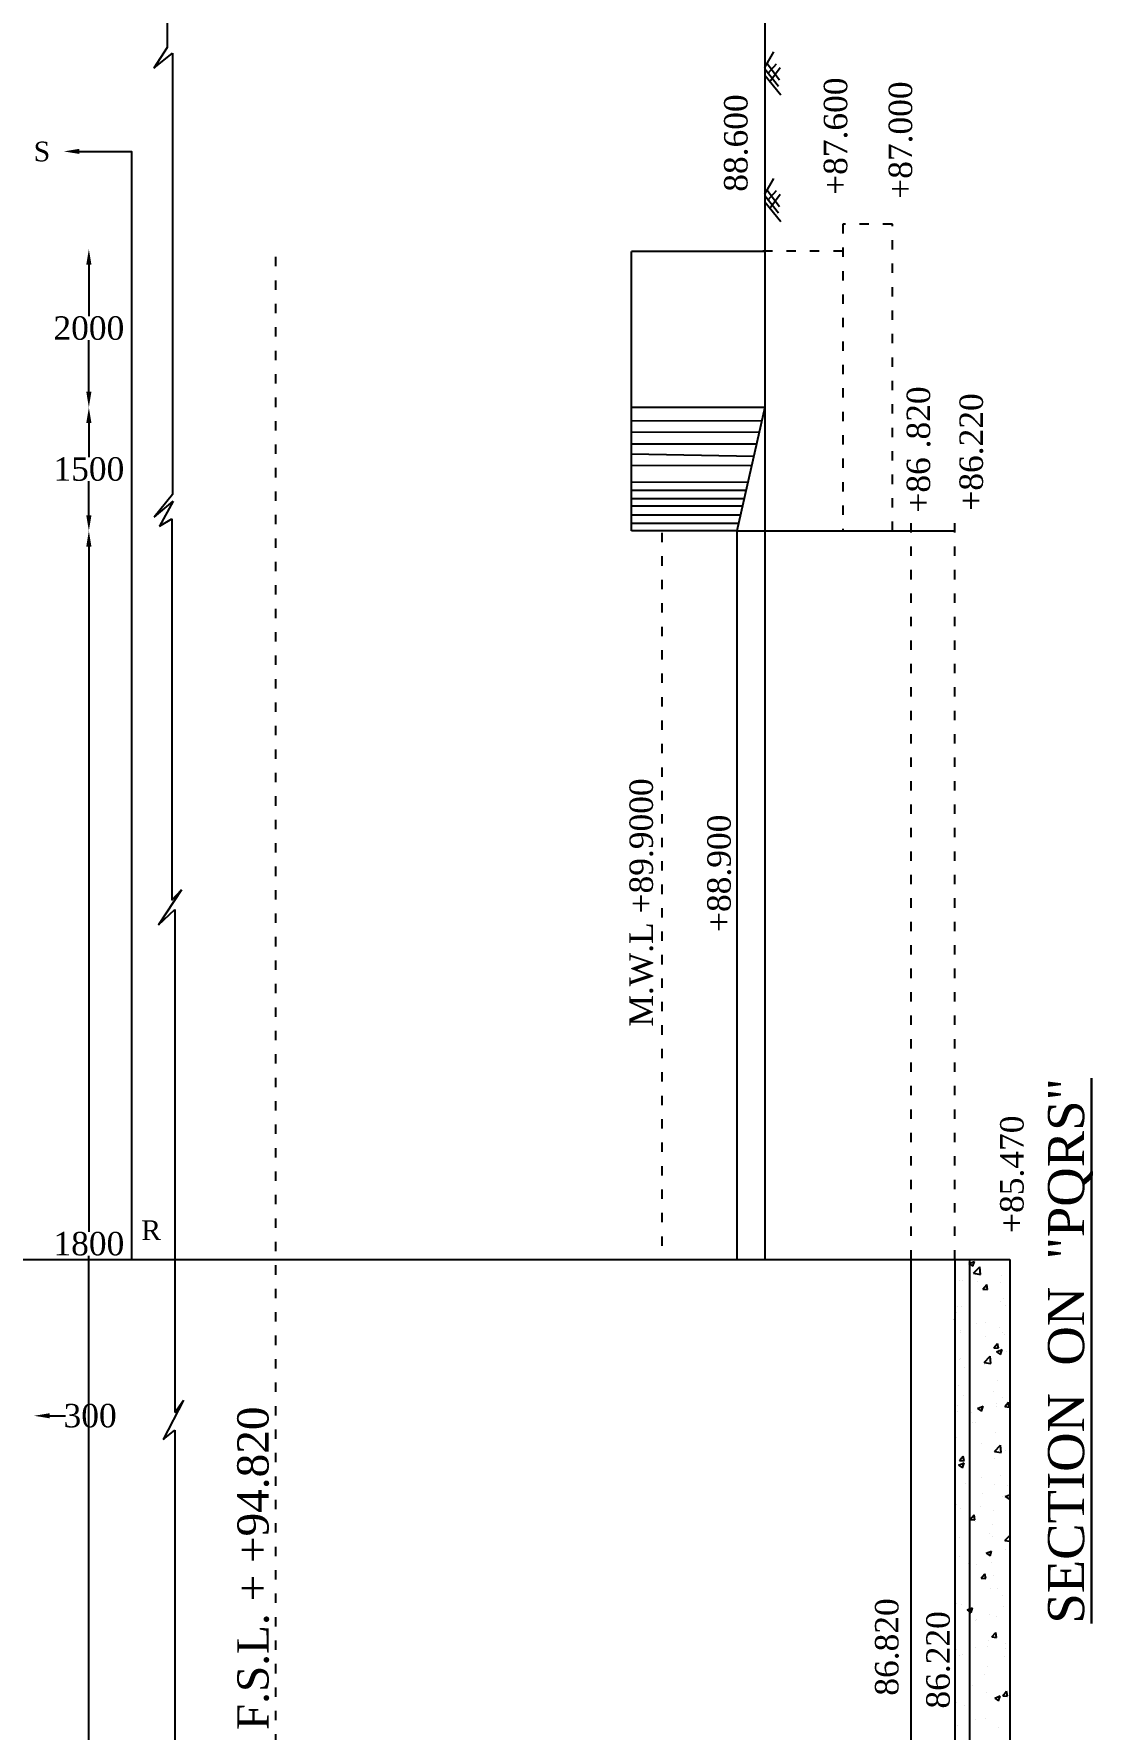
# Model space of a CAD drawing. Header units: millimetres. Extents: x -11858 to -3166, y -2910 to 2562.
# Drawn here: x -8001 to -6647, y -1494 to 674 of the extents above; entities that cross this region are included whole.
import ezdxf

# ---------------------------------------------------------------- set-up
doc = ezdxf.new("R2010")
doc.units = ezdxf.units.MM
doc.header["$MEASUREMENT"] = 0
doc.linetypes.add('ACAD_ISO03W100', pattern=[30, 12, -18])
for name, color, linetype in [('DIM', 5, 'Continuous'), ('DOT LINE', 3, 'ACAD_ISO03W100'), ('DWG. LINE', 1, 'Continuous'), ('HATCH', 2, 'Continuous'), ('TEXT', 7, 'Continuous')]:
    doc.layers.add(name, color=color, linetype=linetype)
doc.layers.add('TITLE', color=7, linetype='Continuous', lineweight=30)
doc.styles.get("Standard").update_dxf_attribs({"font": 'TIMES.TTF', "height": 30})

msp = doc.modelspace()

# ---------------------------------------------------------------- linework, layer by layer
at = {"layer": 'DIM', "color": 5}
for p, q in [((-7931, 379), (-7931, 313.1)), ((-7931, 216.5), (-7931, 282.4)), ((-7931, 176.5), (-7931, 132.8)), ((-7931, 58.5), (-7931, 102.2)), ((-7931, 18.5), (-7931, -858.2)), ((-7931, -1765.5), (-7931, -888.8)), ((-7981, -1093.5), (-7961, -1093.5))]:
    msp.add_line(p, q, dxfattribs=at)
at = {"layer": 'DIM'}
msp.add_lwpolyline([(-7943, 524), (-7876.5, 524), (-7876.5, -893.5)], dxfattribs=at)
msp.add_solid([(-7943, 520.7), (-7963, 524), (-7943, 527.3)], dxfattribs=at)
at = {"layer": 'DIM', "color": 5}
for points in [[(-7934.3, 379), (-7927.7, 379), (-7931, 399)], [(-7934.3, 216.5), (-7927.7, 216.5), (-7931, 196.5)], [(-7934.3, 176.5), (-7927.7, 176.5), (-7931, 196.5)], [(-7934.3, 58.5), (-7927.7, 58.5), (-7931, 38.5)], [(-7934.3, 18.5), (-7927.7, 18.5), (-7931, 38.5)], [(-7981, -1090.2), (-7981, -1096.8), (-8001, -1093.5)]]:
    msp.add_solid(points, dxfattribs=at)
at = {"layer": 'DOT LINE'}
for p, q in [((-6903.5, 431), (-6967, 431)), ((-6967, 431), (-6967, 38.5)), ((-6903.5, 38.5), (-6903.5, 431)), ((-6967, 396.5), (-7069, 396.5)), ((-7692, -2293), (-7692, 389.5)), ((-6879.5, -893.5), (-6879.5, 53.5)), ((-6823.5, -893.5), (-6823.5, 53)), ((-7198.5, 36), (-7198.5, -893.5))]:
    msp.add_line(p, q, dxfattribs=at)
at = {"layer": 'DWG. LINE'}
for p, q in [((-7831, 999), (-7831, 657)), ((-7066.5, 689), (-7066.5, 177.5)), ((-7831, 657), (-7848, 630.5)), ((-7848, 630.5), (-7824, 649.5)), ((-7824, 649.5), (-7824, 85)), ((-7066.5, 396), (-7237, 396)), ((-7237, 38.5), (-7237, 396)), ((-7237, 197), (-7066.5, 197)), ((-7066.5, 197), (-7102.5, 38.5)), ((-7237, 179.5), (-7070.5, 179.6)), ((-7066.5, 177.5), (-7066.5, -893.5)), ((-7237, 165), (-7073.7, 165.2)), ((-7237, 150), (-7077.2, 150)), ((-7237, 137), (-7080.8, 134.2)), ((-7237, 122), (-7083.4, 122.5)), ((-7237, 101), (-7088.3, 101.1)), ((-7237, 90.5), (-7090.7, 90.5)), ((-7824, 85), (-7847.5, 56)), ((-7847.5, 56), (-7823, 76.5)), ((-7823, 76.5), (-7840.5, 44.5)), ((-7237, 80), (-7093.1, 80)), ((-7237, 70.5), (-7095.2, 70.5)), ((-7840.5, 44.5), (-7825, 54)), ((-7825, 54), (-7825, -434)), ((-7237, 59), (-7097.9, 59)), ((-7237, 48.5), (-7100.3, 48.3)), ((-7102.5, 38.5), (-7237, 38.5)), ((-7102.5, 38.5), (-7102.5, -893.5)), ((-7102.5, 38.5), (-6825.5, 38.5)), ((-7812.5, -420.5), (-7842, -465.5)), ((-7825, -434), (-7812.5, -420.5)), ((-7842, -465.5), (-7821, -446)), ((-7821, -446), (-7821, -1089.5)), ((-11802, -893.5), (-6753.5, -893.5)), ((-6879.5, -1788.5), (-6879.5, -893.5)), ((-6823.5, -893.5), (-6823.5, -1788.5)), ((-6804.5, -1999.5), (-6804.5, -893.5)), ((-6753.5, -893.5), (-6753.5, -1999.5)), ((-7810, -1073.5), (-7836, -1124)), ((-7821, -1089.5), (-7810, -1073.5)), ((-7836, -1124), (-7821, -1112)), ((-7821, -1112), (-7821, -1692.5))]:
    msp.add_line(p, q, dxfattribs=at)
at = {"layer": 'HATCH'}
for p, q in [((-7066.5, 631.5), (-7055, 651.5)), ((-7066.5, 629.5), (-7049, 607.5)), ((-7063.7, 636.3), (-7048, 615.5)), ((-7062.2, 624.1), (-7051.5, 636)), ((-7060.4, 613.6), (-7047, 631.5)), ((-7046, 596), (-7066.5, 621)), ((-7066.5, 469.5), (-7055, 489.5)), ((-7066.5, 467.5), (-7049, 445.5)), ((-7046, 434), (-7066.5, 459)), ((-7063.7, 474.3), (-7048, 453.5)), ((-7062.2, 462.1), (-7051.5, 474)), ((-7060.4, 451.6), (-7047, 469.5)), ((-6816.2, -894.1), (-6816.2, -894.1)), ((-6805.6, -898.8), (-6804.5, -898.3)), ((-6805.6, -898.8), (-6804.5, -899.5)), ((-6804.5, -898.3), (-6798.6, -896.1)), ((-6804.5, -899.5), (-6800.7, -902.1)), ((-6800.7, -902.1), (-6798.6, -896.1)), ((-6799.6, -911.2), (-6791.8, -903.1)), ((-6790.7, -912.6), (-6791.8, -903.1)), ((-6818, -920.5), (-6818, -920.5)), ((-6814.3, -921), (-6814.3, -921)), ((-6799.6, -911.2), (-6790.7, -912.6)), ((-6795.2, -921.8), (-6795.2, -921.8)), ((-6787.7, -931.4), (-6782.9, -925.7)), ((-6787.7, -931.4), (-6781.7, -931.9)), ((-6781.7, -931.9), (-6782.9, -925.7)), ((-6764.6, -922.7), (-6764.6, -922.7)), ((-6763.8, -914.6), (-6763.8, -914.6)), ((-6820.4, -953.8), (-6820.4, -953.8)), ((-6765, -947.9), (-6765, -947.9)), ((-6762, -943.7), (-6762, -943.7)), ((-6758.3, -952.9), (-6758.3, -952.9)), ((-6823.5, -968.8), (-6823, -968.6)), ((-6823.5, -970.2), (-6823, -968.6)), ((-6821.5, -961.2), (-6821.5, -961.2)), ((-6815.5, -954.3), (-6815.5, -954.3)), ((-6796.4, -975.7), (-6796.4, -975.7)), ((-6784.1, -973.8), (-6784.1, -973.8)), ((-6816.8, -987.6), (-6816.8, -987.6)), ((-6816.4, -985), (-6816.4, -985)), ((-6784.6, -992.4), (-6784.6, -992.4)), ((-6766.2, -981.2), (-6766.2, -981.2)), ((-6763, -987.2), (-6763, -987.2)), ((-6759.6, -989.1), (-6759.6, -989.1)), ((-6786.3, -1025.2), (-6778.5, -1017.1)), ((-6777.4, -1026.6), (-6778.5, -1017.1)), ((-6773.8, -1006.6), (-6769, -1000.9)), ((-6773.8, -1006.6), (-6767.8, -1007.1)), ((-6770.3, -1011.5), (-6763.3, -1008.9)), ((-6770.3, -1011.5), (-6765.3, -1014.9)), ((-6767.8, -1007.1), (-6769, -1000.9)), ((-6767.5, -1014.5), (-6767.5, -1014.5)), ((-6765.3, -1014.9), (-6763.3, -1008.9)), ((-6758.2, -1010.7), (-6758.2, -1010.7)), ((-6818, -1020.9), (-6818, -1020.9)), ((-6816.5, -1020.7), (-6816.5, -1020.7)), ((-6810.9, -1031.8), (-6810.9, -1031.8)), ((-6804, -1024.6), (-6804, -1024.6)), ((-6786.3, -1025.2), (-6777.4, -1026.6)), ((-6785.9, -1028.5), (-6785.9, -1028.5)), ((-6819.2, -1054.2), (-6819.2, -1054.2)), ((-6768.7, -1047.8), (-6768.7, -1047.8)), ((-6823.5, -1075.7), (-6823.5, -1075.7)), ((-6820.7, -1080.4), (-6820.7, -1080.4)), ((-6812.2, -1068), (-6812.2, -1068)), ((-6794.6, -1084.1), (-6787.6, -1081.4)), ((-6794.6, -1084.1), (-6789.6, -1087.4)), ((-6789.6, -1087.4), (-6787.6, -1081.4)), ((-6774.3, -1063), (-6774.3, -1063)), ((-6770.1, -1078), (-6770.1, -1078)), ((-6769.9, -1081), (-6769.9, -1081)), ((-6762.3, -1070.4), (-6762.3, -1070.4)), ((-6759.9, -1081.8), (-6755.1, -1076.1)), ((-6759.9, -1081.8), (-6754, -1082.4)), ((-6754, -1082.4), (-6755.1, -1076.1)), ((-6820.4, -1087.4), (-6820.4, -1087.4)), ((-6802.4, -1089.2), (-6802.4, -1089.2)), ((-6800.7, -1102.4), (-6800.7, -1102.4)), ((-6796.7, -1102.3), (-6796.7, -1102.3)), ((-6821.6, -1120.7), (-6821.6, -1120.7)), ((-6771.1, -1114.3), (-6771.1, -1114.3)), ((-6817.8, -1150.8), (-6813, -1145)), ((-6816.8, -1147.3), (-6816.8, -1147.3)), ((-6811.8, -1151.3), (-6813, -1145)), ((-6790, -1128.8), (-6790, -1128.8)), ((-6773.1, -1139.2), (-6765.3, -1131)), ((-6773.1, -1139.2), (-6764.2, -1140.5)), ((-6772.3, -1147.6), (-6772.3, -1147.6)), ((-6764.2, -1140.5), (-6765.3, -1131)), ((-6763.8, -1133.5), (-6763.8, -1133.5)), ((-6758.5, -1137.3), (-6758.5, -1137.3)), ((-6822.8, -1154), (-6822.8, -1154)), ((-6818.9, -1156.6), (-6811.9, -1153.9)), ((-6818.9, -1156.6), (-6814, -1159.9)), ((-6817.8, -1150.8), (-6811.8, -1151.3)), ((-6814, -1159.9), (-6811.9, -1153.9)), ((-6765.1, -1169.7), (-6765.1, -1169.7)), ((-6809.5, -1179.9), (-6809.5, -1179.9)), ((-6790.1, -1173), (-6790.1, -1173)), ((-6773.5, -1180.9), (-6773.5, -1180.9)), ((-6756.1, -1182.2), (-6756.1, -1182.2)), ((-6820.9, -1207), (-6820.9, -1207)), ((-6816.4, -1212.4), (-6816.4, -1212.4)), ((-6791.4, -1209.1), (-6791.4, -1209.1)), ((-6788.4, -1193.4), (-6788.4, -1193.4)), ((-6774.8, -1214.2), (-6774.8, -1214.2)), ((-6762.6, -1197), (-6762.6, -1197)), ((-6759.2, -1196.8), (-6753.5, -1194.6)), ((-6759.2, -1196.8), (-6754.3, -1200.2)), ((-6754.3, -1200.2), (-6753.5, -1197.9)), ((-6753.5, -1204.1), (-6753.5, -1204.1)), ((-6803.9, -1226), (-6799.1, -1220.3)), ((-6803.9, -1226), (-6797.9, -1226.5)), ((-6797.9, -1226.5), (-6799.1, -1220.3)), ((-6797, -1229), (-6797, -1229)), ((-6776, -1233), (-6776, -1233)), ((-6817.7, -1248.6), (-6817.7, -1248.6)), ((-6779.8, -1243.6), (-6779.8, -1243.6)), ((-6776, -1247.5), (-6776, -1247.5)), ((-6759.8, -1253.1), (-6753.5, -1246.5)), ((-6759.8, -1253.1), (-6753.5, -1254.1)), ((-6817.1, -1274), (-6817.1, -1274)), ((-6783.6, -1269.3), (-6776.6, -1266.7)), ((-6783.6, -1269.3), (-6778.6, -1272.7)), ((-6778.6, -1272.7), (-6776.6, -1266.7)), ((-6758.8, -1264), (-6758.8, -1264)), ((-6806.1, -1283), (-6806.1, -1283)), ((-6795.4, -1284.1), (-6795.4, -1284.1)), ((-6790, -1301.2), (-6785.2, -1295.5)), ((-6784.1, -1301.7), (-6785.2, -1295.5)), ((-6777.2, -1280.8), (-6777.2, -1280.8)), ((-6774.4, -1297.5), (-6774.4, -1297.5)), ((-6790, -1301.2), (-6784.1, -1301.7)), ((-6778.4, -1314.1), (-6778.4, -1314.1)), ((-6769.3, -1314.1), (-6769.3, -1314.1)), ((-6821.2, -1333.6), (-6821.2, -1333.6)), ((-6815.3, -1334.9), (-6815.3, -1334.9)), ((-6807.9, -1341.9), (-6804.5, -1340.6)), ((-6807.9, -1341.9), (-6804.5, -1344.2)), ((-6804.5, -1340.6), (-6800.9, -1339.2)), ((-6804.5, -1344.2), (-6802.9, -1345.2)), ((-6802.9, -1345.2), (-6800.9, -1339.2)), ((-6762.9, -1323.6), (-6762.9, -1323.6)), ((-6761.9, -1337.2), (-6761.9, -1337.2)), ((-6797.3, -1355.6), (-6797.3, -1355.6)), ((-6795.6, -1353.6), (-6795.6, -1353.6)), ((-6779.6, -1347.4), (-6779.6, -1347.4)), ((-6770.6, -1350.3), (-6770.6, -1350.3)), ((-6780.8, -1380.6), (-6780.8, -1380.6)), ((-6776.2, -1376.4), (-6771.4, -1370.7)), ((-6776.2, -1376.4), (-6770.2, -1377)), ((-6770.2, -1377), (-6771.4, -1370.7)), ((-6759, -1384.7), (-6759, -1384.7)), ((-6821.9, -1393), (-6821.9, -1393)), ((-6817.4, -1400.6), (-6817.4, -1400.6)), ((-6813.7, -1399.5), (-6813.7, -1399.5)), ((-6796.9, -1389.7), (-6796.9, -1389.7)), ((-6781.4, -1388.3), (-6781.4, -1388.3)), ((-6760.3, -1401.7), (-6760.3, -1401.7)), ((-6759.1, -1390.6), (-6759.1, -1390.6)), ((-6823.2, -1429.2), (-6823.2, -1429.2)), ((-6785.3, -1424.2), (-6785.3, -1424.2)), ((-6782, -1413.9), (-6782, -1413.9)), ((-6801.3, -1439.1), (-6801.3, -1439.1)), ((-6783.3, -1447.2), (-6783.3, -1447.2)), ((-6772.5, -1454.6), (-6765.5, -1451.9)), ((-6767.6, -1458), (-6765.5, -1452)), ((-6763.2, -1450.3), (-6763.2, -1450.3)), ((-6762.3, -1451.7), (-6757.5, -1445.9)), ((-6762.3, -1451.7), (-6756.3, -1452.2)), ((-6756.3, -1452.2), (-6757.5, -1445.9)), ((-6821.5, -1460.3), (-6821.5, -1460.3)), ((-6811.6, -1463.6), (-6811.6, -1463.6)), ((-6772.5, -1454.6), (-6767.6, -1458)), ((-6820.8, -1490.2), (-6820.8, -1490.2)), ((-6797.6, -1482.2), (-6797.6, -1482.2)), ((-6784.5, -1480.5), (-6784.5, -1480.5)), ((-6767.4, -1492.5), (-6767.4, -1492.5))]:
    msp.add_line(p, q, dxfattribs=at)

# ---------------------------------------------------------------- texts
at = {"layer": 'DIM', "color": 4, "char_height": 30, "attachment_point": 5}
for s, insert in [('\\A1;2000', (-7931, 297.8)), ('\\A1;1500', (-7931, 117.5)), ('\\A1;1800', (-7931, -873.5)), ('\\A1;300', (-7929.4, -1093.5))]:
    msp.add_mtext(s, dxfattribs=dict(at, insert=insert))
at = {"layer": 'TEXT'}
for s, height, p in [('+87.600', 30, (-6961.2, 468.4)), ('+87.000', 30, (-6878.2, 463.4)), ('88.600', 30, (-7088.7, 472.4)), ('+86 .820', 30, (-6855.2, 61.9)), ('+86.220', 30, (-6787.7, 64.4)), ('M.W.L +89.9000', 30, (-7209.7, -595.6)), ('+88.900', 30, (-7110.2, -474.6)), ('+85.470', 30, (-6735.7, -859.6)), ('F.S.L. + +94.820', 40, (-7701.2, -1495.6)), ('86.820', 30, (-6895.7, -1451.6)), ('86.220', 30, (-6830.2, -1468.1))]:
    msp.add_text(s, height=height, rotation=90, dxfattribs=at).set_placement(p)
for s, p in [('S', (-8001.6, 511.3)), ('R', (-7864.1, -868.7))]:
    msp.add_text(s, height=25.2, dxfattribs=at).set_placement(p)
at = {"layer": 'TITLE'}
msp.add_text('%%USECTION  ON  "PQRS"', height=46.272, rotation=90, dxfattribs=at).set_placement((-6658.3, -1359.4))

doc.saveas('drawing.dxf')
